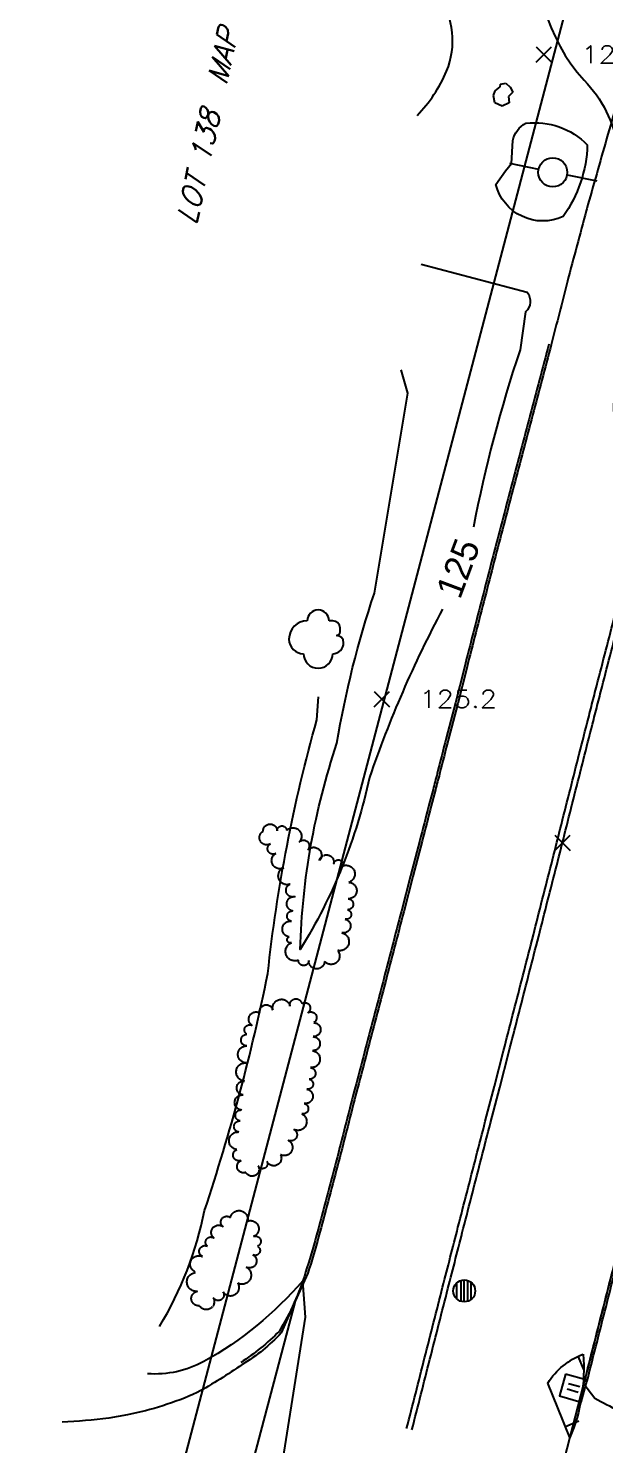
# Model space of a CAD drawing. Header units: feet. Extents: x 1023941 to 1026768, y 90264 to 94497.
# Drawn here: x 1024394.1 to 1024473.2, y 92967.1 to 93161.3 of the extents above; entities that cross this region are included whole.
import ezdxf
from ezdxf.enums import TextEntityAlignment as Align

# ---------------------------------------------------------------- set-up
doc = ezdxf.new("R2010")
doc.units = ezdxf.units.FT
doc.header["$MEASUREMENT"] = 0
doc.linetypes.add('LTP610', pattern=[40, 40, 0])
doc.linetypes.add('LTP706', pattern=[40, 40, 0])
for name, color, linetype in [('ANNOTATE', 10, 'Continuous'), ('CB', 10, 'Continuous'), ('CF-DEP_INT', 9, 'LTP706'), ('CF-INDEX', 11, 'Continuous'), ('CF-INTERMED', 9, 'Continuous'), ('CURB', 10, 'Continuous'), ('CURB_BACK', 9, 'Continuous'), ('CURB_BOTTOM', 10, 'Continuous'), ('CURB_TOP', 10, 'Continuous'), ('DRIVE', 10, 'Continuous'), ('E3BDL', 6, 'Continuous'), ('E6ABT-L', 4, 'Continuous'), ('MH', 10, 'Continuous'), ('PAINTLIN', 9, 'Continuous'), ('PAVED_RD', 10, 'Continuous'), ('ROCK', 9, 'Continuous'), ('SHRUBS', 9, 'LTP610'), ('SPOTELEV', 9, 'Continuous'), ('TREE', 9, 'Continuous'), ('UPOLE', 10, 'Continuous')]:
    doc.layers.add(name, color=color, linetype=linetype)
doc.styles.add('60', font='simplex.shx', dxfattribs={"width": 1.15, "height": 2.4})
doc.styles.add('80SL', font='simplex.shx', dxfattribs={"oblique": 22, "height": 2.8})

# ---------------------------------------------------------------- blocks, each defined once
blk = doc.blocks.new('ROCK')
for p, q in [((-0.369141, -0.009766), (-0.304688, 0.185547)), ((-0.304688, 0.185547), (-0.083984, 0.363281)), ((-0.083984, 0.363281), (-0.068359, 0.480469)), ((-0.068359, 0.480469), (0.160156, 0.517578)), ((0.160156, 0.517578), (0.337891, 0.349609)), ((0.453125, 0.138672), (0.269531, -0.052734)), ((0.337891, 0.349609), (0.453125, 0.138672)), ((-0.314453, -0.316406), (-0.373047, -0.019531)), ((0, -0.470703), (-0.314453, -0.316406)), ((0.292969, -0.324219), (0, -0.470703)), ((0.269531, -0.052734), (0.292969, -0.324219))]:
    blk.add_line(p, q)
blk = doc.blocks.new('UPOLE')
for p, q in [((-1.498047, 0.001953), (-0.480469, 0.001953)), ((0.517578, 0.001953), (1.550781, 0.001953))]:
    blk.add_line(p, q)
blk.add_circle((0.017578, -0.013672), 0.498047)
blk = doc.blocks.new('MH')
for p, q in [((-0.316406, -0.339844), (-0.316406, 0.349609)), ((-0.146484, 0.458984), (-0.146484, -0.427734)), ((0, -0.458984), (0, 0.474609)), ((0.146484, 0.443359), (0.146484, -0.435547)), ((0.302734, -0.332031), (0.302734, 0.365234))]:
    blk.add_line(p, q)
blk.add_circle((0, 0.007813), 0.470703)
blk = doc.blocks.new('CB_A')
for p, q in [((-0.118, -0.248), (-0.118, 0.249)), ((0.124, -0.248), (0.124, 0.249))]:
    blk.add_line(p, q)
at = {"flags": 128}
blk.add_lwpolyline([(0.487, 0.484), (-0.481, 0.484), (-0.481, -0.484), (0.487, -0.484)], close=True, dxfattribs=at)
blk = doc.blocks.new('STREE')
for p, q in [((0.25, 0.3125), (0.1875, 0.3125)), ((0.375, 0.125), (0.375, 0.1875))]:
    blk.add_line(p, q)
for centre, radius, start, end in [((0, 0.3125), 0.1875, 0, 180), ((-0.1875, 0), 0.3125, 90, 180), ((0.25, 0.1875), 0.125, 0, 90), ((-0.25, 0), 0.25, 180, 270), ((0.3125, 0.125), 0.0625, 270, 0), ((0.3125, -0.0625), 0.125, 0, 90), ((0.25, -0.0625), 0.1875, 270, 0), ((0, -0.25), 0.25, 180, 0)]:
    blk.add_arc(centre, radius, start, end)
blk = doc.blocks.new('SPOT')
for p, q in [((-0.5, -0.5), (0.5, 0.5)), ((-0.5, 0.5), (0.5, -0.5))]:
    blk.add_line(p, q)
blk = doc.blocks.new('DEPRESS2')
blk.add_line((0.005859, -0.996094), (0.001953, -0.001953))

msp = doc.modelspace()

# ---------------------------------------------------------------- linework, layer by layer
at = {"layer": 'CF-DEP_INT', "elevation": 124, "flags": 128}
msp.add_lwpolyline([(1024467.8, 92969.56), (1024467.43, 92970.45), (1024465.36, 92975.56, -0.161318936), (1024470.21, 92979.51, -0.12272194), (1024468.41, 92968.08), (1024467.8, 92969.56)], format="xyb", close=True, dxfattribs=at)
at = {"layer": 'CF-INDEX', "elevation": 125, "flags": 128}
for points in [[(1024464.46, 93214.11), (1024467.54, 93210.13, -0.257172527), (1024468.81, 93202.69, 0.31511807), (1024470.66, 93198.13, -0.210457804), (1024474.35, 93192.83, -0.133966727), (1024469.51, 93188.56, 0.340506815), (1024465.71, 93182.51), (1024464.51, 93175.18, 0.236906673), (1024470.34, 93154.17, -0.159308285), (1024474.95922, 93144.88985, -0.098258093), (1024476.15124, 93124.56756, -0.132539801), (1024474.95194, 93112.99049, 0.248263363), (1024476.75958, 93102.47033), (1024479.35, 93098.58, 0.131571512), (1024487.15268, 93112.01047), (1024490.18, 93115.69), (1024493.53, 93119.67)], [(1024448, 93128.93), (1024462.55, 93125.1, -0.379258602), (1024462.33, 93122.4), (1024461.56269, 93117.20843, 0.032265039), (1024455.17, 93092.88)], [(1024450.94, 93081.65, 0.040201605), (1024440.92, 93058.59, -0.085368252), (1024431.42, 93035.01, -0.074414599), (1024436.45, 93063.26, -0.040141768), (1024441.58111, 93083.8324), (1024446.18, 93111.27), (1024445.28, 93114.47)]]:
    msp.add_lwpolyline(points, format="xyb", dxfattribs=at)
msp.add_lwpolyline([(1024459.59, 93141.73), (1024460.37, 93142.76), (1024460.59496, 93145.87945, -0.233813417), (1024462.38, 93148.27, -0.232875746), (1024470.79, 93145.32, -0.149457195), (1024467.48, 93135.48, -0.468820212), (1024458.25, 93139.87), (1024459.59, 93141.73)], format="xyb", close=True, dxfattribs=at)
at = {"layer": 'CF-INTERMED', "elevation": 124, "flags": 128}
for points in [[(1024447.44, 93149.34, 0.092583281), (1024451.4927, 93155.41746, 0.253004237), (1024450.41, 93165.75)], [(1024412.12, 92983.33, 0.086607597), (1024418.3, 92999.23, 0.030321235), (1024426.97192, 93031.68911, -0.042531575), (1024433.71, 93066.5), (1024433.94, 93069.62)], [(1024450.64, 92870.02), (1024446.25, 92868.05), (1024443.69864, 92865.92, -0.996019376), (1024441.92, 92866.49), (1024465.92, 92958.54, 0.417578533), (1024466.48, 92960.68), (1024465.79, 92960.82), (1024455.68, 92933.94, -0.030691962), (1024424.75297, 92882.70968), (1024423.46, 92881.66, -0.121753013), (1024422.85, 92886.57, -0.074874419), (1024422.92, 92902.71, 0.106114519), (1024421.55756, 92920.17219, -0.147336188), (1024421.70726, 92924.38157, 0.032041688), (1024427.96454, 92958.27008), (1024432.15, 92984.61), (1024431.75, 92989.57, -0.086315809), (1024418.19934, 92978.49898, -0.142452285), (1024410.48, 92976.83)]]:
    msp.add_lwpolyline(points, format="xyb", dxfattribs=at)
at = {"layer": 'CURB', "flags": 128}
msp.add_lwpolyline([(1024465.85, 93117.9, 0.000251), (1024464.57, 93113.06, 0.000251), (1024463.28, 93108.23, 0.000251), (1024462.01, 93103.4, 0.00025), (1024460.73, 93098.56, 0.00025), (1024459.46, 93093.73, 0.000247), (1024458.2, 93088.89), (1024457.99, 93088.1, 0.000434), (1024456.74, 93083.26, 0.000244), (1024455.49, 93078.42, 0.000244), (1024454.25, 93073.58), (1024453.01, 93068.73), (1024451.76, 93063.89, -0.000298), (1024450.52, 93059.05, -0.000134), (1024449.95, 93056.87), (1024449.39, 93054.69, -0.00017), (1024448.13, 93049.85), (1024446.88, 93045.01), (1024445.62, 93040.17, -0.000132), (1024444.35, 93035.34, -0.000132), (1024443.09, 93030.5, -0.00018), (1024441.82, 93025.66, -0.00018), (1024440.55, 93020.83, -0.000229), (1024439.28, 93015.99), (1024439.01, 93014.98, 0.001564), (1024437.77, 93010.13, -0.00113), (1024436.52, 93005.29, -0.001129), (1024435.23, 93000.45, -0.004759), (1024433.94, 92995.62, -0.00869), (1024432.46, 92990.64), (1024430.74, 92986.79), (1024428.8, 92982.43, -0.070328), (1024423.46, 92978.11)], format="xyb", dxfattribs=at)
at = {"layer": 'CURB_BACK', "flags": 128}
for points in [[(1024465.53, 93117.98, 0.000251), (1024464.25, 93113.15, 0.000251), (1024462.96, 93108.32, 0.000251), (1024461.69, 93103.48, 0.00025), (1024460.41, 93098.65, 0.00025), (1024459.14, 93093.81, 0.000236), (1024457.88, 93088.97), (1024457.67, 93088.19, 0.000444), (1024456.42, 93083.35, 0.000244), (1024455.17, 93078.51, 0.000244), (1024453.93, 93073.66), (1024452.69, 93068.82), (1024451.44, 93063.98, -0.000295), (1024450.2, 93059.13, -0.000133), (1024449.63, 93056.95), (1024449.07, 93054.77, -0.000175), (1024447.81, 93049.94), (1024446.55, 93045.1), (1024445.29, 93040.26, -0.000132), (1024444.03, 93035.42, -0.000132), (1024442.77, 93030.58, -0.00018), (1024441.5, 93025.74, -0.00018), (1024440.23, 93020.91, -0.000219), (1024438.96, 93016.07), (1024438.69, 93015.07, 0.001537), (1024437.44, 93010.22, -0.00113), (1024436.2, 93005.37, -0.001129), (1024434.91, 93000.54, -0.004732), (1024433.62, 92995.71, -0.008118), (1024432.15, 92990.75, -0.063081), (1024428.53, 92982.64, -0.051173), (1024423.25, 92978.37)], [(1024470.74, 92975.73, -0.00041), (1024471.97, 92980.57, -0.00041), (1024473.2, 92985.42, -0.00041), (1024474.44, 92990.26, -0.000404), (1024475.69, 92995.11), (1024476.44, 92998, -0.000122), (1024477.69, 93002.84), (1024478.95, 93007.68), (1024480.21, 93012.52, -0.0002), (1024481.48, 93017.35, -0.0002), (1024482.75, 93022.19, -0.000299), (1024484.01, 93027.03, -0.000299), (1024485.3, 93031.86, -0.0004), (1024486.58, 93036.69), (1024486.65, 93036.98, -0.005644), (1024487.69, 93040.53, -0.005644), (1024488.73, 93044.08)]]:
    msp.add_lwpolyline(points, format="xyb", dxfattribs=at)
at = {"layer": 'CURB_BOTTOM', "flags": 128}
msp.add_lwpolyline([(1024470.42, 92975.81, -0.000409), (1024471.65, 92980.66, -0.000409), (1024472.88, 92985.5, -0.000409), (1024474.12, 92990.35, -0.00041), (1024475.37, 92995.19), (1024476.12, 92998.08, -0.000118), (1024477.37, 93002.92), (1024478.63, 93007.76), (1024479.89, 93012.6, -0.0002), (1024481.15, 93017.44, -0.0002), (1024482.42, 93022.27, -0.0003), (1024483.69, 93027.11, -0.0003), (1024484.97, 93031.94, -0.000368), (1024486.25, 93036.78), (1024486.33, 93037.07, -0.005674), (1024487.37, 93040.62, -0.005674), (1024488.41, 93044.17)], format="xyb", dxfattribs=at)
at = {"layer": 'CURB_TOP', "flags": 128}
msp.add_lwpolyline([(1024470.44, 92975.8, -0.000409), (1024471.67, 92980.65, -0.000409), (1024472.9, 92985.5, -0.000409), (1024474.14, 92990.34, -0.000412), (1024475.38, 92995.18), (1024476.14, 92998.08, -0.000117), (1024477.39, 93002.92), (1024478.65, 93007.76), (1024479.91, 93012.59, -0.000199), (1024481.17, 93017.43, -0.000199), (1024482.44, 93022.27, -0.000301), (1024483.71, 93027.11, -0.0003), (1024484.99, 93031.94, -0.000431), (1024486.27, 93036.77), (1024486.35, 93037.06, -0.005609), (1024487.39, 93040.62, -0.005609), (1024488.43, 93044.17)], format="xyb", dxfattribs=at)
at = {"layer": 'DRIVE', "flags": 128}
for points in [[(1024423.45, 92978.11, -0.026522), (1024417.27, 92974.25, -0.059292), (1024407.72, 92971.22), (1024405.16, 92970.75, -0.016851), (1024398.74, 92970.2)], [(1024470.32, 92975.44), (1024471.84, 92973.47, 0.046417), (1024478.36, 92970.53, 0.007849), (1024487.92, 92967.61, 0.002198), (1024492.73, 92966.23, -0.002148), (1024497.54, 92964.85), (1024499.23, 92964.35), (1024499.9, 92964.14), (1024501.03, 92963.79)]]:
    msp.add_lwpolyline(points, format="xyb", dxfattribs=at)
at = {"layer": 'E3BDL'}
msp.add_line((1024515.32145, 93344.22686), (1024394.11708, 92883.92698), dxfattribs=at)
at = {"layer": 'PAINTLIN', "flags": 128}
for points in [[(1024446.01, 92969.32, -0.000138), (1024447.25, 92974.17, -0.000138), (1024448.48, 92979.02, -0.000138), (1024449.71, 92983.86, -0.00014), (1024450.95, 92988.71, -0.000118), (1024452, 92992.81, -0.000139), (1024453.05, 92996.91, -0.000164), (1024454.3, 93001.75, -0.000111), (1024455.55, 93006.6, -0.000111), (1024456.8, 93011.44), (1024458.05, 93016.28), (1024459.3, 93021.12, 0.000121), (1024460.55, 93025.96, 0.000121), (1024461.8, 93030.8, 0.000211), (1024463.04, 93035.64), (1024463.39, 93037, 0.000355), (1024464.62, 93041.84, 0.000182), (1024465.86, 93046.69, 0.000182), (1024467.09, 93051.54, -0.000119), (1024468.31, 93056.38, -0.000119), (1024469.54, 93061.23, -0.00037), (1024470.78, 93066.08, -0.000196), (1024471.43, 93068.64, -0.000236), (1024472.09, 93071.2, -0.000446), (1024473.35, 93076.04, -0.000403), (1024474.6, 93080.88, -0.000403)], [(1024446.74, 92969.14, -0.000138), (1024447.97, 92973.99, -0.000138), (1024449.2, 92978.83, -0.000138), (1024450.44, 92983.68, -0.00014), (1024451.68, 92988.52, -0.000119), (1024452.73, 92992.62, -0.000138), (1024453.78, 92996.73, -0.000163), (1024455.03, 93001.57, -0.000111), (1024456.27, 93006.41, -0.000111), (1024457.52, 93011.25), (1024458.77, 93016.09), (1024460.03, 93020.93, 0.000121), (1024461.28, 93025.77, 0.000121), (1024462.52, 93030.62, 0.000203), (1024463.77, 93035.46), (1024464.12, 93036.81, 0.000365), (1024465.35, 93041.66, 0.000181), (1024466.59, 93046.5, 0.000181), (1024467.81, 93051.35, -0.000119), (1024469.04, 93056.2, -0.000119), (1024470.27, 93061.04, -0.000373), (1024471.5, 93065.89, -0.000197), (1024472.16, 93068.45, -0.000235), (1024472.82, 93071.02, -0.000444), (1024474.07, 93075.86, -0.000401), (1024475.33, 93080.7, -0.000401)]]:
    msp.add_lwpolyline(points, format="xyb", dxfattribs=at)
at = {"layer": 'PAVED_RD', "flags": 128}
msp.add_lwpolyline([(1024478.81, 93165.42, -0.005103), (1024477.51, 93160.59, -0.002289), (1024476.21, 93155.76, -0.00229), (1024474.83, 93150.96, 0.000529), (1024473.44, 93146.15, 0.000529), (1024472.08, 93141.34, 0.002495), (1024470.71, 93136.53), (1024470.65, 93136.28, 0.001454), (1024469.36, 93131.45, 0.001468), (1024468.07, 93126.62, 0.001321), (1024466.96, 93122.26, 0.001321), (1024465.85, 93117.9)], format="xyb", dxfattribs=at)
for points in [[(1024430.74, 92986.79), (1024416.18, 92931.87), (1024415.42, 92929)], [(1024466.48, 92960.65), (1024466.5, 92960.75), (1024470.32, 92975.44), (1024470.42, 92975.81)]]:
    msp.add_lwpolyline(points, dxfattribs=at)
at = {"layer": 'SHRUBS', "flags": 128}
for points in [[(1024429.89, 93036.72, -1), (1024430.21, 93038.87, -1), (1024430.42, 93040.27, -1), (1024430.71, 93042.25, -1), (1024430.05, 93043.96, -1), (1024429.18, 93046.21, -1), (1024428.06, 93048.16, -1), (1024427.32, 93049.47, -1), (1024426.32, 93051.2, -1), (1024428.24, 93051.26, -1), (1024429.56, 93051.3, -1), (1024431.28, 93049.73, -1), (1024432.45, 93048.66, -1), (1024434.05, 93047.19, -1), (1024436, 93046.76, -1), (1024437.3, 93046.48, -1), (1024438.1, 93044.2, -1), (1024437.98, 93041.95, -1), (1024437.9, 93040.45, -1), (1024437.59, 93039.15, -1), (1024437.14, 93037.29, -1), (1024436.55, 93034.86, -1), (1024434.75, 93033.37, -1), (1024432.59, 93033.47, -1), (1024431.17, 93033.53, -1), (1024430.21, 93035.93, -1), (1024429.89, 93036.72)], [(1024422.71, 93007.57, -1), (1024423, 93009.97, -1), (1024423.19, 93011.49, -1), (1024423.35, 93012.99, -1), (1024423.57, 93015.06, -1), (1024423.76, 93016.96, -1), (1024424, 93019.45, -1), (1024424.07, 93021.78, -1), (1024424.11, 93023.37, -1), (1024424.84, 93024.58, -1), (1024425.86, 93026.3, -1), (1024427.65, 93026.7, -1), (1024430.01, 93027.22, -1), (1024431.64, 93027.59, -1), (1024432.44, 93026.32, -1), (1024433.29, 93024.97, -1), (1024433.2, 93023.05, -1), (1024433.1, 93021.12, -1), (1024432.81, 93018.81, -1), (1024432.62, 93017.23, -1), (1024432.34, 93015.85, -1), (1024431.94, 93013.89, -1), (1024431.65, 93012.47, -1), (1024430.53, 93010.33, -1), (1024429.75, 93008.85, -1), (1024428.71, 93006.86, -1), (1024426.85, 93005.91, -1), (1024425.66, 93005.31, -1), (1024423.95, 93004.44, -1), (1024423.31, 93006.07, -1), (1024422.71, 93007.57, -1), (1024422.71, 93007.57)], [(1024416.98, 92990.8, -1), (1024418, 92992.9, -1), (1024418.7, 92994.32, -1), (1024419.58, 92995.43, -1), (1024420.83, 92996.99, -1), (1024421.83, 92998.25, -1), (1024424.19, 92997.75, -1), (1024425.02, 92995.66, -1), (1024425.55, 92994.32, -1), (1024424.92, 92993.14, -1), (1024424.02, 92991.45, -1), (1024422.84, 92989.25, -1), (1024420.83, 92988.06, -1), (1024419.47, 92987.26, -1), (1024417.6, 92986.16, -1), (1024417.34, 92988.14, -1), (1024416.99, 92990.7, -1), (1024416.98, 92990.8)]]:
    msp.add_lwpolyline(points, format="xyb", close=True, dxfattribs=at)

# ---------------------------------------------------------------- block references
at = {"layer": 'CB', "xscale": 3.199999999986575, "yscale": 3.19999999999709, "zscale": 3.2, "rotation": 74.33730600041153}
msp.add_blockref('CB_A', (1024468.88, 92974.86), dxfattribs=at)
at = {"layer": 'CF-DEP_INT', "yscale": 2, "zscale": 2}
for p, xscale, rotation in [((1024469.55, 92979.25, 124), 1.999999999956547, 22.43635700035595), ((1024467.8, 92969.56, 124), 1.999999999987266, 112.5932599990521)]:
    msp.add_blockref('DEPRESS2', p, dxfattribs=dict(at, xscale=xscale, rotation=rotation))
at = {"layer": 'MH', "xscale": 3.199999999953434, "yscale": 3.19999999999709, "zscale": 3.2}
msp.add_blockref('MH', (1024453.91, 92988.17), dxfattribs=at)
at = {"layer": 'ROCK', "xscale": 3.199999999953434, "yscale": 3.19999999999709, "zscale": 3.2}
msp.add_blockref('ROCK', (1024459.12, 93152.1), dxfattribs=at)
at = {"layer": 'SPOTELEV', "xscale": 2.099999999976717, "yscale": 2.100000000005821, "zscale": 2.1}
for p in [(1024464.82, 93157.7), (1024442.61, 93069.33), (1024467.37, 93049.6)]:
    msp.add_blockref('SPOT', p, dxfattribs=at)
at = {"layer": 'TREE', "xscale": 8, "yscale": 8, "zscale": 8}
msp.add_blockref('STREE', (1024433.87, 93077.55), dxfattribs=at)
at = {"layer": 'UPOLE', "xscale": 3.999999999981173, "yscale": 4, "zscale": 4, "rotation": 348.7080769999214}
msp.add_blockref('UPOLE', (1024465.99, 93141.6), dxfattribs=at)

# ---------------------------------------------------------------- texts
at = {"layer": 'ANNOTATE'}
msp.add_text('125', height=3.6, rotation=69.385792, dxfattribs=at).set_placement((1024453.06, 93087.27), align=Align.MIDDLE_CENTER)
at = {"layer": 'E6ABT-L', "style": '80SL', "oblique": 22}
msp.add_text("LOT 138  MAP 'F'", height=2.8, rotation=77.6580968, dxfattribs=at).set_placement((1024420.71887, 93150.62393), align=Align.CENTER)
at = {"layer": 'SPOTELEV', "style": '60', "width": 1.15}
for s, p in [('125.0', (1024475.29, 93157.7)), ('125.2', (1024453.07, 93069.33))]:
    msp.add_text(s, height=2.4, dxfattribs=at).set_placement(p, align=Align.MIDDLE_CENTER)

doc.saveas('drawing.dxf')
